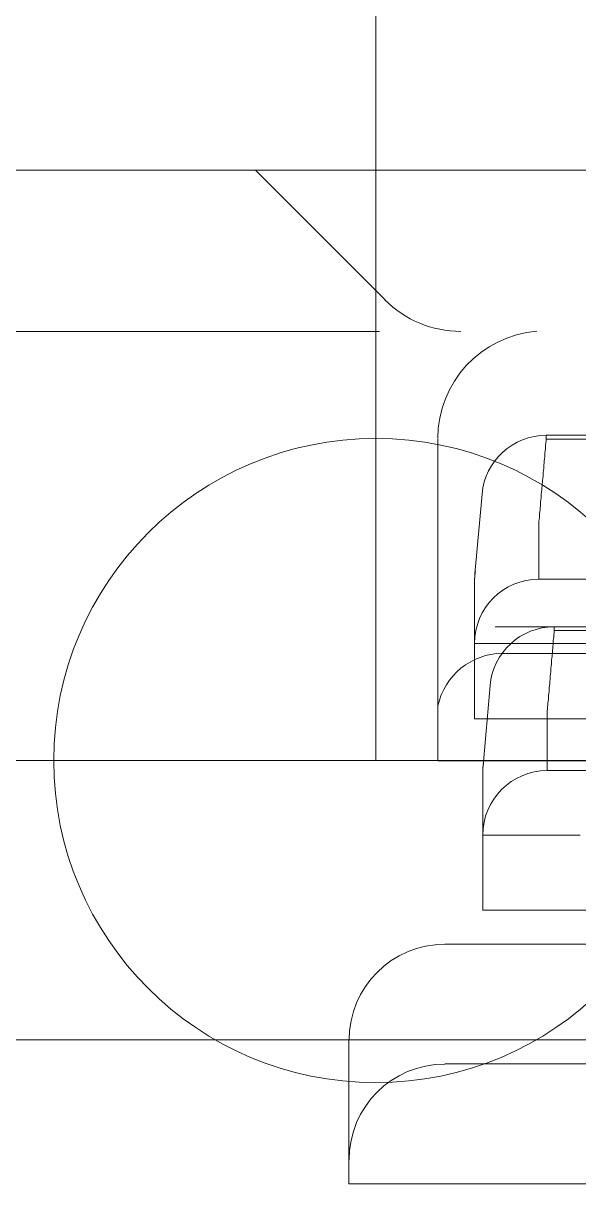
# Model space of a CAD drawing. Units: millimetres at full size, sheet at 1:30. Extents: x -17796 to 21385, y -23279 to 7734.
# Drawn here: x -4950.3 to -4924.4, y -2883.3 to -2829.3 of the extents above; entities that cross this region are included whole.
import ezdxf

# ---------------------------------------------------------------- set-up
doc = ezdxf.new("R2010")
doc.units = ezdxf.units.MM
doc.header["$LTSCALE"] = 30
doc.linetypes.add('DASHED2', pattern=[3, 2, -1])
doc.linetypes.add('USER9', pattern=[2.3, 2, -0.1, 0.1, -0.1])
for name, color, linetype, lineweight in [('0-C_0_4P', 4, 'Continuous', 18), ('1-F_衛生陶器・住設', 2, 'USER9', 18), ('3-B_仕上線（タイル・', 7, 'Continuous', 18), ('7-C_B2', 1, 'Continuous', 18), ('E-8_緑点線', 7, 'DASHED2', 9)]:
    doc.layers.add(name, color=color, linetype=linetype, lineweight=lineweight)

# ---------------------------------------------------------------- blocks, each defined once
blk = doc.blocks.new('1')
at = {"layer": 'E-8_緑点線'}
for p, q in [((679.41, -136.27), (18.22, -136.27)), ((100.95, -142.3), (94.91, -136.27)), ((40.69, -143.77), (171.35, -143.77)), ((108.46, -148.61), (112.85, -148.61)), ((108.46, -148.61), (112.85, -148.61)), ((108.46, -148.61), (108.46, -148.79)), ((103.41, -148.79), (103.41, -163.77)), ((108.46, -148.79), (119.91, -148.79)), ((105.47, -151.35), (105.14, -155.07)), ((105.47, -151.35), (105.14, -155.07)), ((108.12, -155.19), (108.12, -152.62)), ((108.12, -155.19), (108.12, -152.62)), ((105.12, -158.01), (105.12, -155.31)), ((105.12, -158.01), (105.12, -155.31)), ((108.12, -155.19), (108.12, -155.31)), ((108.12, -155.19), (108.12, -155.31)), ((110.93, -155.31), (108.12, -155.31)), ((108.83, -157.53), (109.36, -157.53)), ((108.83, -157.53), (108.83, -157.71)), ((108.83, -157.53), (109.36, -157.53)), ((108.83, -157.53), (108.83, -157.71)), ((108.83, -157.53), (109.36, -157.53)), ((120.28, -157.71), (108.83, -157.71)), ((120.28, -157.71), (108.83, -157.71)), ((109.36, -157.53), (116.3, -157.53)), ((109.36, -157.53), (116.3, -157.53)), ((109.36, -157.53), (116.3, -157.53)), ((109.36, -157.53), (116.3, -157.53)), ((105.12, -158.01), (105.12, -158.31)), ((105.12, -158.01), (105.12, -158.31)), ((105.12, -161.81), (105.12, -158.31)), ((105.12, -161.81), (105.12, -158.31)), ((111.79, -158.31), (106.12, -158.31)), ((111.79, -158.31), (106.12, -158.31)), ((140.41, -158.77), (106.41, -158.77)), ((105.85, -160.27), (105.52, -163.99)), ((105.85, -160.27), (105.52, -163.99)), ((105.12, -161.81), (111.79, -161.81)), ((145.12, -161.81), (105.12, -161.81)), ((105.12, -161.81), (111.79, -161.81)), ((108.5, -162.48), (108.5, -164.11)), ((103.41, -163.77), (143.41, -163.77)), ((105.5, -166.93), (105.5, -164.23)), ((108.5, -164.11), (108.5, -164.23)), ((111.31, -164.23), (108.5, -164.23)), ((111.31, -164.23), (108.5, -164.23)), ((105.5, -167.23), (105.5, -166.93)), ((105.5, -170.73), (105.5, -167.23)), ((112.17, -170.73), (105.5, -170.73)), ((105.5, -170.73), (145.5, -170.73)), ((147.26, -172.31), (103.74, -172.31)), ((99.27, -176.78), (99.27, -183.47)), ((103.74, -177.89), (147.26, -177.89)), ((99.27, -183.47), (151.73, -183.47))]:
    blk.add_line(p, q, dxfattribs=at)
for points in [[(108.46, -148.61), (112.85, -148.61), (113.93, -148.61)], [(108.46, -148.61), (108.46, -148.79), (119.91, -148.79)], [(108.46, -148.61), (112.85, -148.61), (113.93, -148.61)], [(108.46, -148.79), (108.45, -148.88), (108.44, -148.98), (108.43, -149.07), (108.43, -149.16), (108.42, -149.25), (108.41, -149.34), (108.4, -149.43), (108.39, -149.52), (108.39, -149.61), (108.38, -149.71), (108.37, -149.8), (108.36, -149.89), (108.35, -149.98), (108.35, -150.07), (108.34, -150.16), (108.33, -150.25), (108.32, -150.34), (108.31, -150.44), (108.31, -150.53), (108.3, -150.62), (108.29, -150.71), (108.28, -150.8), (108.27, -150.89), (108.27, -150.98), (108.26, -151.07), (108.25, -151.16), (108.24, -151.26), (108.23, -151.35), (108.23, -151.44), (108.22, -151.53), (108.21, -151.62), (108.2, -151.71), (108.19, -151.8), (108.19, -151.89), (108.18, -151.99), (108.17, -152.08), (108.16, -152.17), (108.15, -152.26), (108.15, -152.35)], [(108.46, -148.79), (108.45, -148.88), (108.44, -148.98), (108.43, -149.07), (108.43, -149.16), (108.42, -149.25), (108.41, -149.34), (108.4, -149.43), (108.39, -149.52), (108.39, -149.61), (108.38, -149.71), (108.37, -149.8), (108.36, -149.89), (108.35, -149.98), (108.35, -150.07), (108.34, -150.16), (108.33, -150.25), (108.32, -150.34), (108.31, -150.44), (108.31, -150.53), (108.3, -150.62), (108.29, -150.71), (108.28, -150.8), (108.27, -150.89), (108.27, -150.98), (108.26, -151.07), (108.25, -151.16), (108.24, -151.26), (108.23, -151.35), (108.23, -151.44), (108.22, -151.53), (108.21, -151.62), (108.2, -151.71), (108.19, -151.8), (108.19, -151.89), (108.18, -151.99), (108.17, -152.08), (108.16, -152.17), (108.15, -152.26), (108.15, -152.35)], [(108.15, -152.35), (108.14, -152.44), (108.13, -152.53), (108.12, -152.62)], [(108.15, -152.35), (108.14, -152.44), (108.13, -152.53), (108.12, -152.62)], [(105.13, -155.26), (105.13, -155.26), (105.13, -155.26), (105.13, -155.27), (105.13, -155.27), (105.12, -155.27), (105.12, -155.27), (105.12, -155.27), (105.12, -155.28), (105.12, -155.28), (105.12, -155.28), (105.12, -155.28), (105.12, -155.28), (105.12, -155.29), (105.12, -155.29), (105.12, -155.29), (105.12, -155.29), (105.12, -155.29), (105.12, -155.3), (105.12, -155.3), (105.12, -155.3), (105.12, -155.3), (105.12, -155.3), (105.12, -155.3), (105.12, -155.31), (105.12, -155.31), (105.12, -155.31), (105.12, -155.31)], [(105.13, -155.26), (105.13, -155.26), (105.13, -155.26), (105.13, -155.27), (105.13, -155.27), (105.12, -155.27), (105.12, -155.27), (105.12, -155.27), (105.12, -155.28), (105.12, -155.28), (105.12, -155.28), (105.12, -155.28), (105.12, -155.28), (105.12, -155.29), (105.12, -155.29), (105.12, -155.29), (105.12, -155.29), (105.12, -155.29), (105.12, -155.3), (105.12, -155.3), (105.12, -155.3), (105.12, -155.3), (105.12, -155.3), (105.12, -155.3), (105.12, -155.31), (105.12, -155.31), (105.12, -155.31), (105.12, -155.31)], [(105.13, -155.19), (105.13, -155.19), (105.13, -155.19), (105.13, -155.19), (105.13, -155.19), (105.13, -155.2), (105.13, -155.2), (105.13, -155.2), (105.13, -155.2), (105.13, -155.2), (105.13, -155.21), (105.13, -155.21), (105.13, -155.21), (105.13, -155.21), (105.13, -155.21), (105.13, -155.21), (105.13, -155.22), (105.13, -155.22), (105.13, -155.22), (105.13, -155.22), (105.13, -155.22), (105.13, -155.23), (105.13, -155.23), (105.13, -155.23), (105.13, -155.23), (105.13, -155.23), (105.13, -155.24), (105.13, -155.24), (105.13, -155.24), (105.13, -155.24), (105.13, -155.24), (105.13, -155.25), (105.13, -155.25), (105.13, -155.25), (105.13, -155.25), (105.13, -155.25), (105.13, -155.25), (105.13, -155.26), (105.13, -155.26), (105.13, -155.26)], [(105.13, -155.19), (105.13, -155.19), (105.13, -155.19), (105.13, -155.19), (105.13, -155.19), (105.13, -155.2), (105.13, -155.2), (105.13, -155.2), (105.13, -155.2), (105.13, -155.2), (105.13, -155.21), (105.13, -155.21), (105.13, -155.21), (105.13, -155.21), (105.13, -155.21), (105.13, -155.21), (105.13, -155.22), (105.13, -155.22), (105.13, -155.22), (105.13, -155.22), (105.13, -155.22), (105.13, -155.23), (105.13, -155.23), (105.13, -155.23), (105.13, -155.23), (105.13, -155.23), (105.13, -155.24), (105.13, -155.24), (105.13, -155.24), (105.13, -155.24), (105.13, -155.24), (105.13, -155.25), (105.13, -155.25), (105.13, -155.25), (105.13, -155.25), (105.13, -155.25), (105.13, -155.25), (105.13, -155.26), (105.13, -155.26), (105.13, -155.26)], [(110.93, -155.3), (110.93, -155.31), (110.93, -155.31), (110.93, -155.31), (108.12, -155.31)], [(106.08, -157.53), (108.83, -157.53), (109.36, -157.53)], [(108.83, -157.71), (108.83, -157.8), (108.82, -157.9), (108.81, -157.99), (108.8, -158.08), (108.79, -158.17), (108.79, -158.26), (108.78, -158.35), (108.77, -158.44), (108.76, -158.53), (108.75, -158.63), (108.75, -158.72), (108.74, -158.81), (108.73, -158.9), (108.72, -158.99), (108.71, -159.08), (108.71, -159.17), (108.7, -159.26), (108.69, -159.36), (108.68, -159.45), (108.67, -159.54), (108.67, -159.63), (108.66, -159.72), (108.65, -159.81), (108.64, -159.9), (108.64, -159.99), (108.63, -160.08), (108.62, -160.18), (108.61, -160.27), (108.6, -160.36), (108.6, -160.45), (108.59, -160.54), (108.58, -160.63), (108.57, -160.72), (108.56, -160.81), (108.56, -160.91), (108.55, -161), (108.54, -161.09), (108.53, -161.18), (108.52, -161.27)], [(108.83, -157.71), (108.83, -157.8), (108.82, -157.9), (108.81, -157.99), (108.8, -158.08), (108.79, -158.17), (108.79, -158.26), (108.78, -158.35), (108.77, -158.44), (108.76, -158.53), (108.75, -158.63), (108.75, -158.72), (108.74, -158.81), (108.73, -158.9), (108.72, -158.99), (108.71, -159.08), (108.71, -159.17), (108.7, -159.26), (108.69, -159.36), (108.68, -159.45), (108.67, -159.54), (108.67, -159.63), (108.66, -159.72), (108.65, -159.81), (108.64, -159.9), (108.64, -159.99), (108.63, -160.08), (108.62, -160.18), (108.61, -160.27), (108.6, -160.36), (108.6, -160.45), (108.59, -160.54), (108.58, -160.63), (108.57, -160.72), (108.56, -160.81), (108.56, -160.91), (108.55, -161), (108.54, -161.09), (108.53, -161.18), (108.52, -161.27)], [(105.19, -158.31), (105.17, -158.31), (105.15, -158.31), (105.12, -158.31)], [(105.19, -158.31), (105.17, -158.31), (105.15, -158.31), (105.12, -158.31)], [(106.12, -158.31), (106.1, -158.31), (106.08, -158.31), (106.05, -158.31), (106.03, -158.31), (106, -158.31), (105.98, -158.31), (105.96, -158.31), (105.93, -158.31), (105.91, -158.31), (105.88, -158.31), (105.86, -158.31), (105.84, -158.31), (105.81, -158.31), (105.79, -158.31), (105.77, -158.31), (105.74, -158.31), (105.72, -158.31), (105.69, -158.31), (105.67, -158.31), (105.65, -158.31), (105.62, -158.31), (105.6, -158.31), (105.58, -158.31), (105.55, -158.31), (105.53, -158.31), (105.5, -158.31), (105.48, -158.31), (105.46, -158.31), (105.43, -158.31), (105.41, -158.31), (105.38, -158.31), (105.36, -158.31), (105.34, -158.31), (105.31, -158.31), (105.29, -158.31), (105.27, -158.31), (105.24, -158.31), (105.22, -158.31), (105.19, -158.31)], [(106.12, -158.31), (106.1, -158.31), (106.08, -158.31), (106.05, -158.31), (106.03, -158.31), (106, -158.31), (105.98, -158.31), (105.96, -158.31), (105.93, -158.31), (105.91, -158.31), (105.88, -158.31), (105.86, -158.31), (105.84, -158.31), (105.81, -158.31), (105.79, -158.31), (105.77, -158.31), (105.74, -158.31), (105.72, -158.31), (105.69, -158.31), (105.67, -158.31), (105.65, -158.31), (105.62, -158.31), (105.6, -158.31), (105.58, -158.31), (105.55, -158.31), (105.53, -158.31), (105.5, -158.31), (105.48, -158.31), (105.46, -158.31), (105.43, -158.31), (105.41, -158.31), (105.38, -158.31), (105.36, -158.31), (105.34, -158.31), (105.31, -158.31), (105.29, -158.31), (105.27, -158.31), (105.24, -158.31), (105.22, -158.31), (105.19, -158.31)], [(108.52, -161.27), (108.52, -161.36), (108.51, -161.45), (108.5, -161.54)], [(108.52, -161.27), (108.52, -161.36), (108.51, -161.45), (108.5, -161.54)], [(108.5, -162.48), (108.5, -162.45), (108.5, -162.42), (108.5, -162.39), (108.5, -162.36), (108.5, -162.33), (108.5, -162.3), (108.5, -162.26), (108.5, -162.23), (108.5, -162.2), (108.5, -162.17), (108.5, -162.14), (108.5, -162.11), (108.5, -162.08), (108.5, -162.05), (108.5, -162.01), (108.5, -161.98), (108.5, -161.95), (108.5, -161.92), (108.5, -161.89), (108.5, -161.86), (108.5, -161.83), (108.5, -161.79), (108.5, -161.76), (108.5, -161.73), (108.5, -161.7), (108.5, -161.67), (108.5, -161.64), (108.5, -161.61), (108.5, -161.58), (108.5, -161.54)], [(108.5, -162.48), (108.5, -162.45), (108.5, -162.42), (108.5, -162.39), (108.5, -162.36), (108.5, -162.33), (108.5, -162.3), (108.5, -162.26), (108.5, -162.23), (108.5, -162.2), (108.5, -162.17), (108.5, -162.14), (108.5, -162.11), (108.5, -162.08), (108.5, -162.05), (108.5, -162.01), (108.5, -161.98), (108.5, -161.95), (108.5, -161.92), (108.5, -161.89), (108.5, -161.86), (108.5, -161.83), (108.5, -161.79), (108.5, -161.76), (108.5, -161.73), (108.5, -161.7), (108.5, -161.67), (108.5, -161.64), (108.5, -161.61), (108.5, -161.58), (108.5, -161.54)], [(108.5, -162.48), (108.5, -164.11), (108.5, -164.23)], [(105.51, -164.11), (105.51, -164.11), (105.51, -164.11), (105.51, -164.11), (105.51, -164.11), (105.51, -164.12), (105.51, -164.12), (105.51, -164.12), (105.51, -164.12), (105.51, -164.12), (105.51, -164.13), (105.51, -164.13), (105.51, -164.13), (105.51, -164.13), (105.51, -164.13), (105.51, -164.13), (105.51, -164.14), (105.51, -164.14), (105.51, -164.14), (105.5, -164.14), (105.5, -164.14), (105.5, -164.15), (105.5, -164.15), (105.5, -164.15), (105.5, -164.15), (105.5, -164.15), (105.5, -164.16), (105.5, -164.16), (105.5, -164.16), (105.5, -164.16), (105.5, -164.16), (105.5, -164.17), (105.5, -164.17), (105.5, -164.17), (105.5, -164.17), (105.5, -164.17), (105.5, -164.17), (105.5, -164.18), (105.5, -164.18), (105.5, -164.18)], [(105.51, -164.11), (105.51, -164.11), (105.51, -164.11), (105.51, -164.11), (105.51, -164.11), (105.51, -164.12), (105.51, -164.12), (105.51, -164.12), (105.51, -164.12), (105.51, -164.12), (105.51, -164.13), (105.51, -164.13), (105.51, -164.13), (105.51, -164.13), (105.51, -164.13), (105.51, -164.13), (105.51, -164.14), (105.51, -164.14), (105.51, -164.14), (105.5, -164.14), (105.5, -164.14), (105.5, -164.15), (105.5, -164.15), (105.5, -164.15), (105.5, -164.15), (105.5, -164.15), (105.5, -164.16), (105.5, -164.16), (105.5, -164.16), (105.5, -164.16), (105.5, -164.16), (105.5, -164.17), (105.5, -164.17), (105.5, -164.17), (105.5, -164.17), (105.5, -164.17), (105.5, -164.17), (105.5, -164.18), (105.5, -164.18), (105.5, -164.18)], [(105.5, -164.18), (105.5, -164.18), (105.5, -164.18), (105.5, -164.19), (105.5, -164.19), (105.5, -164.19), (105.5, -164.19), (105.5, -164.19), (105.5, -164.2), (105.5, -164.2), (105.5, -164.2), (105.5, -164.2), (105.5, -164.2), (105.5, -164.21), (105.5, -164.21), (105.5, -164.21), (105.5, -164.21), (105.5, -164.21), (105.5, -164.22), (105.5, -164.22), (105.5, -164.22), (105.5, -164.22), (105.5, -164.22), (105.5, -164.22), (105.5, -164.23), (105.5, -164.23), (105.5, -164.23), (105.5, -164.23)], [(105.5, -164.18), (105.5, -164.18), (105.5, -164.18), (105.5, -164.19), (105.5, -164.19), (105.5, -164.19), (105.5, -164.19), (105.5, -164.19), (105.5, -164.2), (105.5, -164.2), (105.5, -164.2), (105.5, -164.2), (105.5, -164.2), (105.5, -164.21), (105.5, -164.21), (105.5, -164.21), (105.5, -164.21), (105.5, -164.21), (105.5, -164.22), (105.5, -164.22), (105.5, -164.22), (105.5, -164.22), (105.5, -164.22), (105.5, -164.22), (105.5, -164.23), (105.5, -164.23), (105.5, -164.23), (105.5, -164.23)], [(105.5, -167.23), (105.5, -166.93), (105.5, -164.23)], [(108.23, -167.23), (108.13, -167.23), (108.02, -167.23), (107.92, -167.23), (107.82, -167.23), (107.72, -167.23), (107.62, -167.23), (107.52, -167.23), (107.42, -167.23), (107.32, -167.23), (107.22, -167.23), (107.12, -167.23), (107.01, -167.23), (106.91, -167.23), (106.81, -167.23), (106.71, -167.23), (106.61, -167.23), (106.51, -167.23), (106.41, -167.23), (106.31, -167.23), (106.21, -167.23), (106.11, -167.23), (106, -167.23), (105.9, -167.23), (105.8, -167.23), (105.7, -167.23), (105.6, -167.23), (105.5, -167.23)], [(112.17, -170.73), (105.5, -170.73), (105.5, -167.23)], [(108.23, -167.23), (108.13, -167.23), (108.02, -167.23), (107.92, -167.23), (107.82, -167.23), (107.72, -167.23), (107.62, -167.23), (107.52, -167.23), (107.42, -167.23), (107.32, -167.23), (107.22, -167.23), (107.12, -167.23), (107.01, -167.23), (106.91, -167.23), (106.81, -167.23), (106.71, -167.23), (106.61, -167.23), (106.51, -167.23), (106.41, -167.23), (106.31, -167.23), (106.21, -167.23), (106.11, -167.23), (106, -167.23), (105.9, -167.23), (105.8, -167.23), (105.7, -167.23), (105.6, -167.23), (105.5, -167.23)], [(110.04, -167.23), (109.94, -167.23), (109.84, -167.23), (109.74, -167.23), (109.64, -167.23), (109.54, -167.23), (109.44, -167.23), (109.34, -167.23), (109.24, -167.23), (109.14, -167.23), (109.03, -167.23), (108.93, -167.23), (108.83, -167.23), (108.73, -167.23), (108.63, -167.23), (108.53, -167.23), (108.43, -167.23), (108.33, -167.23), (108.23, -167.23)], [(110.04, -167.23), (109.94, -167.23), (109.84, -167.23), (109.74, -167.23), (109.64, -167.23), (109.54, -167.23), (109.44, -167.23), (109.34, -167.23), (109.24, -167.23), (109.14, -167.23), (109.03, -167.23), (108.93, -167.23), (108.83, -167.23), (108.73, -167.23), (108.63, -167.23), (108.53, -167.23), (108.43, -167.23), (108.33, -167.23), (108.23, -167.23)], [(151.73, -176.78), (151.73, -183.47), (99.27, -183.47), (99.27, -176.78)]]:
    blk.add_lwpolyline(points, dxfattribs=at)
for centre, radius, start, end in [((104.48, -138.77), 5, 225.0012, 269.9991), ((108.43, -148.77), 5.022, 94.7438, 179.9468), ((108.46, -151.61), 3, 90, 175), ((108.46, -151.61), 3, 90, 175), ((108.37, -155.48), 3.254, 170.6047, 174.7396), ((108.37, -155.48), 3.254, 170.6047, 174.7396), ((108.12, -158.31), 3, 90, 180), ((108.12, -158.31), 3, 90, 180), ((108.83, -160.53), 3, 90, 175), ((108.83, -160.53), 3, 90, 175), ((106.45, -161.87), 3.107, 90.655, 167.6555), ((108.5, -167.23), 3, 90, 180), ((108.5, -167.23), 3, 90, 180), ((108.75, -164.4), 3.254, 172.7567, 174.7396), ((108.75, -164.4), 3.254, 172.7567, 174.7396), ((108.75, -164.4), 3.254, 170.6047, 172.7567), ((108.75, -164.4), 3.254, 170.6047, 172.7567), ((103.74, -176.78), 4.464, 90, 180), ((103.74, -176.78), 4.464, 90, 180), ((103.74, -182.36), 4.464, 90, 180)]:
    blk.add_arc(centre, radius, start, end, dxfattribs=at)

msp = doc.modelspace()

# ---------------------------------------------------------------- linework, layer by layer
at = {"layer": '0-C_0_4P'}
msp.add_line((-3664.12, -2863.6), (-6241.62, -2863.6), dxfattribs=at)
at = {"layer": '1-F_衛生陶器・住設'}
msp.add_line((-7005.42, -2863.6), (1844.09, -2863.6), dxfattribs=at)
at = {"layer": '3-B_仕上線（タイル・', "color": 6}
for p, q in [((-4933.83, -393.6), (-4933.83, -2833.6)), ((-5199.16, -2863.6), (-4621.27, -2863.6))]:
    msp.add_line(p, q, dxfattribs=at)
at = {"layer": '3-B_仕上線（タイル・'}
msp.add_line((-4933.83, -2863.6), (-4933.83, -2833.6), dxfattribs=at)
msp.add_circle((-4933.83, -2863.6), 15, dxfattribs=at)
at = {"layer": '7-C_B2'}
msp.add_line((-3670.12, -2876.6), (-6241.62, -2876.6), dxfattribs=at)

# ---------------------------------------------------------------- block references
at = {"layer": 'E-8_緑点線'}
msp.add_blockref('1', (-5034.35, -2699.84), dxfattribs=at)

doc.saveas('drawing.dxf')
